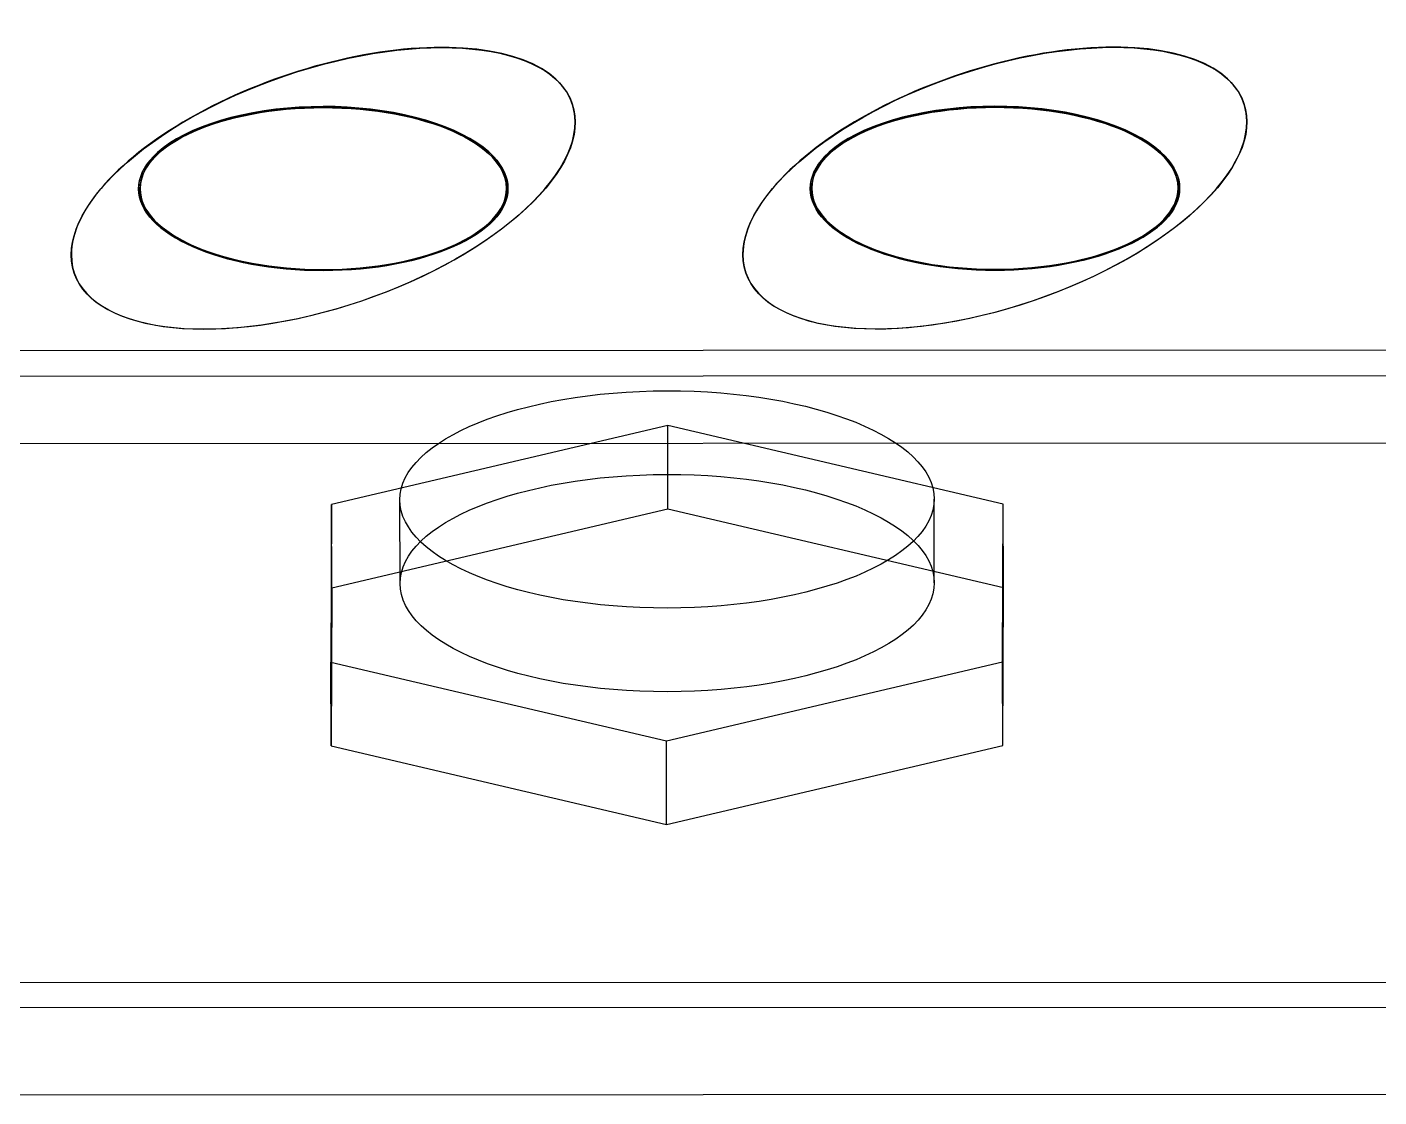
# Model space of a CAD drawing. Header units: millimetres. Extents: x 0 to 461941, y -159644 to 4828.
# Drawn here: x 230247.86 to 230292.14, y -149204.72 to -149169.68 of the extents above; entities that cross this region are included whole.
import ezdxf

# ---------------------------------------------------------------- set-up
doc = ezdxf.new("R2010")
doc.units = ezdxf.units.MM
doc.layers.add('AM_BOR', color=4, linetype='Continuous')
doc.layers.add('Xref Conv Decant Product Tote$0$EquipOther', color=90, linetype='Continuous')

# ---------------------------------------------------------------- blocks, each defined once
blk = doc.blocks.new('Xref Conv Decant Product Tote$0$Garvens ICS469-40 elev')
at = {"layer": 'Xref Conv Decant Product Tote$0$EquipOther', "ltscale": 0.5}
for p, q in [((312.964, 957.043), (592.963, 957.154)), ((365.276, 954.204), (490.275, 954.254)), ((490.273, 953.425), (365.277, 953.375)), ((427.956, 948.232), (416.944, 945.645)), ((427.956, 948.232), (427.96, 945.492)), ((438.944, 945.654), (427.956, 948.232)), ((416.944, 945.645), (416.921, 940.479)), ((416.944, 945.645), (416.948, 942.904)), ((427.96, 945.492), (416.948, 942.904)), ((438.948, 942.913), (427.96, 945.492)), ((438.921, 940.487), (438.944, 945.654)), ((438.944, 945.654), (438.948, 942.913)), ((416.948, 942.904), (416.925, 937.738)), ((438.925, 937.747), (438.948, 942.913)), ((416.921, 940.479), (427.909, 937.9)), ((416.921, 940.479), (416.925, 937.738)), ((419.186, 940.313), (419.19, 937.573)), ((427.909, 937.9), (438.921, 940.487)), ((436.686, 940.337), (436.69, 937.597)), ((438.921, 940.487), (438.925, 937.747)), ((427.909, 937.9), (427.913, 935.159)), ((416.925, 937.738), (427.913, 935.159)), ((427.913, 935.159), (438.925, 937.747)), ((577.899, 935.804), (327.9, 935.705)), ((490.216, 933.564), (365.217, 933.514)), ((365.218, 932.685), (490.218, 932.734)), ((425.451, 929.575), (425.451, 929.566)), ((447.451, 929.583), (447.451, 929.575)), ((411.149, 927.392), (411.149, 927.384)), ((411.199, 927.392), (411.199, 927.384)), ((423.199, 927.408), (423.199, 927.4)), ((423.249, 927.408), (423.249, 927.4)), ((433.149, 927.401), (433.149, 927.392)), ((433.199, 927.401), (433.199, 927.393)), ((445.199, 927.417), (445.199, 927.408)), ((445.249, 927.417), (445.249, 927.409)), ((408.947, 925.209), (408.947, 925.201)), ((430.947, 925.218), (430.947, 925.21))]:
    blk.add_line(p, q, dxfattribs=at)
for centre, major_axis, ratio in [((427.936, 940.325), (8.75, 0.012), 0.406735), ((427.94, 937.585), (8.75, 0.012), 0.406735), ((417.199, 927.392), (8.157, 2.771), 0.452113), ((439.199, 927.401), (8.157, 2.771), 0.452113), ((417.199, 927.4), (-6.05, -0.007), 0.443657), ((417.199, 927.4), (-6, -0.007), 0.442694), ((439.199, 927.409), (-6.05, -0.007), 0.443657), ((439.199, 927.409), (-6, -0.007), 0.442694)]:
    blk.add_ellipse(centre, major_axis=major_axis, ratio=ratio, dxfattribs=at)
for centre, major_axis, ratio, start_param, end_param in [((417.199, 927.384), (8.157, 2.771), 0.452113, 6.131712, 9.273304), ((439.199, 927.392), (8.157, 2.771), 0.452113, 6.131712, 9.273304), ((417.199, 927.392), (-6.05, -0.007), 0.443657, 3.141895, 6.283487), ((417.199, 927.392), (6, 0.007), 0.442694, 0.001864, 3.140335), ((439.199, 927.401), (-6.05, -0.007), 0.443657, 3.141895, 6.283487), ((439.199, 927.401), (6, 0.007), 0.442694, 0.001864, 3.140335), ((417.199, 927.384), (8.157, 2.771), 0.452113, 2.990119, 6.131712), ((439.199, 927.392), (8.157, 2.771), 0.452113, 2.990119, 6.131712), ((417.199, 927.392), (-6.05, -0.007), 0.443657, 0.000302, 3.141895), ((417.199, 927.392), (6, 0.007), 0.442694, 3.140335, 6.285049), ((439.199, 927.401), (-6.05, -0.007), 0.443657, 0.000302, 3.141895), ((439.199, 927.401), (6, 0.007), 0.442694, 3.140335, 6.285049)]:
    blk.add_ellipse(centre, major_axis=major_axis, ratio=ratio, start_param=start_param, end_param=end_param, dxfattribs=at)
blk = doc.blocks.new('Xref Conv Decant Product Tote')
at = {"layer": 'Xref Conv Decant Product Tote$0$EquipOther', "rotation": 180}
blk.add_blockref('Xref Conv Decant Product Tote$0$Garvens ICS469-40 elev', (230696.761, -148247.567), dxfattribs=at)

msp = doc.modelspace()

# ---------------------------------------------------------------- block references
msp.add_blockref('Xref Conv Decant Product Tote', (0, 0))
at = {"layer": 'AM_BOR'}
msp.add_blockref('Xref Conv Decant Product Tote', (0, 0), dxfattribs=at)

doc.saveas('drawing.dxf')
